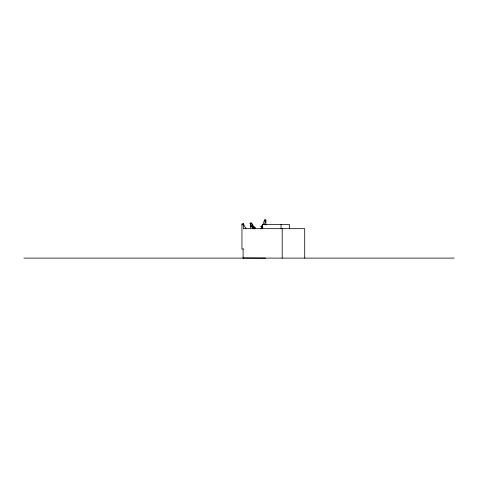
<?xml version="1.0" encoding="UTF-8"?>
<svg xmlns="http://www.w3.org/2000/svg" width="478" height="478" viewBox="0 0 478 478"><rect width="100%" height="100%" fill="white"/><g stroke="black" fill="none" stroke-linecap="round" stroke-linejoin="round"><path stroke-width="0.72" d="M254.475 228.974L254.493 227.851L255.348 228.293L255.348 227.516A31.082 9.136 -90 0 1 251.571 223.053L250.131 223.053L250.968 226.554M250.633 227.988A41.95 12.326 -90 0 0 250.448 226.07L251.888 226.07L252.408 227.146L252.408 225.371L251.571 223.053M243.392 248.96L241.952 248.96L241.952 224.463L242.047 223.728L243.487 223.728A17.292 5.079 -90 0 0 245.985 228.006L245.794 228.657M304.713 258.102L304.713 228.675L243.392 228.675L243.487 223.728M262.864 226.775L260.976 226.775L260.976 226.345A17.782 5.228 -90 0 0 264.465 219.898L265.905 219.898L265.905 225.019M250.114 223.656L251.553 223.656M241.952 224.463L243.392 224.463M250.968 225.371L252.408 225.371M260.976 226.345L262.416 226.345A17.782 5.228 -90 0 0 262.751 226.184M260.809 228.771A50.584 14.866 -90 0 0 261.43 227.904L262.87 227.904M253.908 228.293L255.348 228.293M243.087 257.977L265.595 258.102M23.9 258.102L454.1 258.102M253.412 228.651L253.226 226.602L253.639 227.098L253.639 228.896M250.448 226.07L250.687 226.596M261.424 226.775L261.43 227.904M289.423 228.633L289.423 224.475L262.404 224.475L262.404 228.633M282.199 228.675L282.199 258.102M281.046 224.475L281.046 228.633M264.465 219.898L264.465 221.392M254.266 228.843L254.266 227.689L253.854 227.319L253.854 228.508M243.087 248.96L243.087 258.102M265.905 219.898A17.782 5.228 -90 0 1 264.041 224.815M251.32 225.168A31.082 9.136 -90 0 1 251.016 224.696M250.711 224.188A31.082 9.136 -90 0 1 250.131 223.053M251.888 226.07A41.95 12.326 -90 0 1 252.073 227.988M252.629 225.741L252.623 227.534L253.047 228.179L253.047 226.369L252.629 225.741"/></g></svg>
